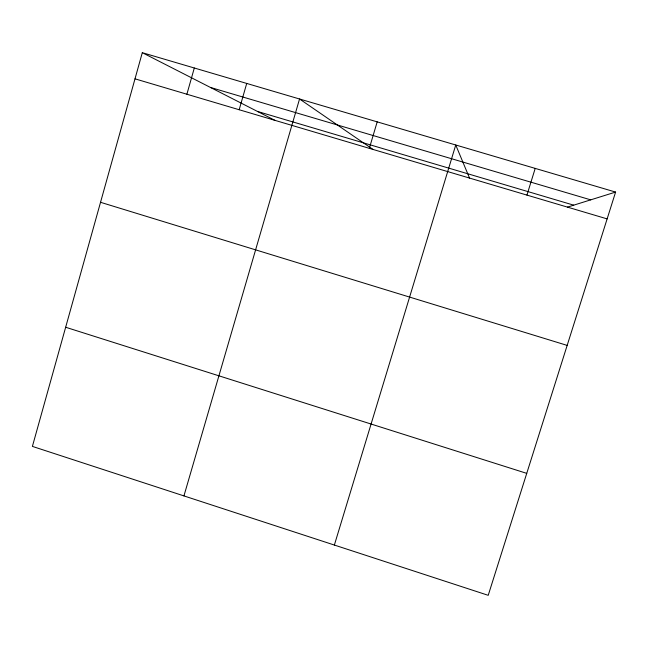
<?xml version="1.0" encoding="UTF-8"?>
<svg xmlns="http://www.w3.org/2000/svg" width="648" height="648" viewBox="0 0 648 648"><rect width="100%" height="100%" fill="white"/><g stroke="black" fill="none" stroke-linecap="round" stroke-linejoin="round"><path stroke-width="0.97" d="M142.301 52.682L32.4 446.399L488.219 595.318L615.6 192.075L142.301 52.682L275.068 120.415M186.883 94.227L194.311 68M239.169 109.739L246.718 83.438M183.935 495.906L299.546 98.99L373.062 149.477M369.32 148.343L377.193 121.864M334.368 545.049L455.747 144.998L469.541 178.103M526.937 195.097L535.207 168.399M567.405 207.133L615.6 192.075M210.438 87.44L590.709 199.851M257.483 111.44L573.715 205.157M135.003 78.837L607.127 218.886M100.537 202.298L567.162 345.4M65.659 327.248L526.743 473.364"/></g></svg>
